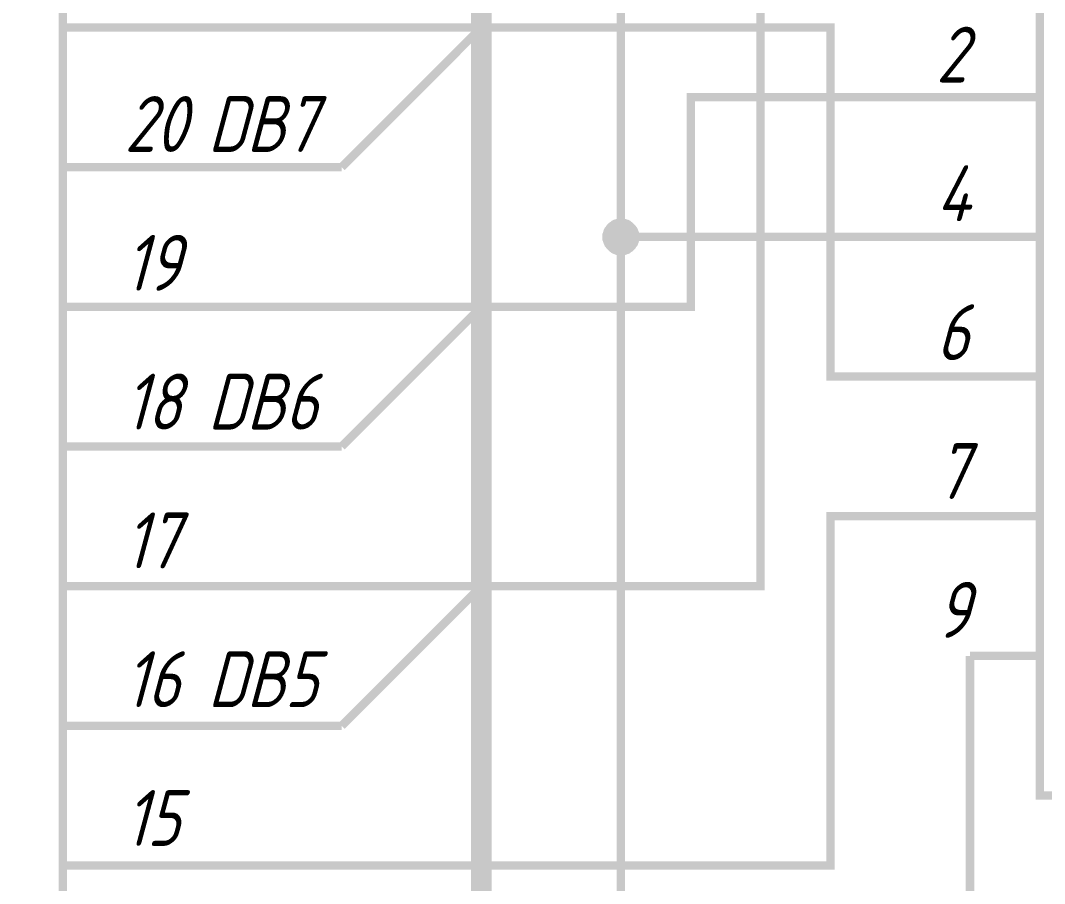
# Model space of a CAD drawing. Extents: x 196 to 1101, y 70 to 664.
# Drawn here: x 642.97 to 679.64, y 270.52 to 301.43 of the extents above; entities that cross this region are included whole.
import ezdxf

# ---------------------------------------------------------------- set-up
doc = ezdxf.new("R2010")
doc.units = 0
doc.header["$MEASUREMENT"] = 0
doc.layers.add('Sheet', color=255, linetype='CONTINUOUS')
doc.styles.add('GOST type A0', font='', dxfattribs={"oblique": 15, "height": 3.5})
doc.styles.get('GOST type A0').set_extended_font_data('GOST type A')

msp = doc.modelspace()

# ---------------------------------------------------------------- linework, layer by layer
at = {"layer": 'Sheet'}
for points, const_width in [([(659.469, 386.179), (664.47, 386.179), (664.47, 293.677), (664.47, 198.675), (629.485, 198.675), (542.015, 198.675), (542.015, 216.181), (544.515, 216.181)], 0.3), ([(616.985, 331.175), (659.469, 331.175), (659.469, 266.183), (659.469, 266.183)], 0.749), ([(646.985, 281.173), (669.47, 281.173), (669.47, 303.681), (676.97, 303.681)], 0.3), ([(644.485, 301.18), (646.985, 301.18)], 0.3), ([(646.985, 301.18), (671.97, 301.18), (671.97, 288.676), (676.97, 288.676)], 0.3), ([(654.469, 296.178), (659.469, 301.18)], 0.3), ([(646.985, 291.176), (666.97, 291.176), (666.97, 298.679), (676.97, 298.679)], 0.3), ([(679.47, 298.679), (676.97, 298.679)], 0.3), ([(644.485, 296.178), (646.985, 296.178)], 0.3), ([(646.985, 296.178), (654.469, 296.178)], 0.3), ([(663.957, 293.677), (663.957, 293.708), (663.957, 293.724), (663.957, 293.755), (663.973, 293.786), (663.973, 293.802), (663.988, 293.833), (663.988, 293.848), (664.004, 293.879), (664.004, 293.895), (664.019, 293.926), (664.035, 293.941), (664.05, 293.957), (664.066, 293.988), (664.081, 294.004), (664.097, 294.019), (664.112, 294.035), (664.128, 294.05), (664.143, 294.066), (664.159, 294.081), (664.19, 294.097), (664.206, 294.112), (664.221, 294.128), (664.252, 294.143), (664.268, 294.143), (664.299, 294.159), (664.314, 294.159), (664.345, 294.174), (664.361, 294.174), (664.392, 294.19), (664.423, 294.19), (664.438, 294.19), (664.47, 294.19)], 0.3), ([(663.957, 293.677), (663.957, 293.708), (663.957, 293.724), (663.957, 293.755), (663.973, 293.786), (663.973, 293.802), (663.988, 293.833), (663.988, 293.848), (664.004, 293.879), (664.004, 293.895), (664.019, 293.926), (664.035, 293.941), (664.05, 293.957), (664.066, 293.988), (664.081, 294.004), (664.097, 294.019), (664.112, 294.035), (664.128, 294.05), (664.143, 294.066), (664.159, 294.081), (664.19, 294.097), (664.206, 294.112), (664.221, 294.128), (664.252, 294.143), (664.268, 294.143), (664.299, 294.159), (664.314, 294.159), (664.345, 294.174), (664.361, 294.174), (664.392, 294.19), (664.423, 294.19), (664.438, 294.19), (664.47, 294.19)], 0.3), ([(663.957, 293.677), (663.957, 293.708), (663.957, 293.724), (663.957, 293.755), (663.973, 293.786), (663.973, 293.802), (663.988, 293.833), (663.988, 293.848), (664.004, 293.879), (664.004, 293.895), (664.019, 293.926), (664.035, 293.941), (664.05, 293.957), (664.066, 293.988), (664.081, 294.004), (664.097, 294.019), (664.112, 294.035), (664.128, 294.05), (664.143, 294.066), (664.159, 294.081), (664.19, 294.097), (664.206, 294.112), (664.221, 294.128), (664.252, 294.143), (664.268, 294.143), (664.299, 294.159), (664.314, 294.159), (664.345, 294.174), (664.361, 294.174), (664.392, 294.19), (664.423, 294.19), (664.438, 294.19), (664.47, 294.19)], 0.3), ([(663.957, 293.677), (663.957, 293.708), (663.957, 293.724), (663.957, 293.755), (663.973, 293.786), (663.973, 293.802), (663.988, 293.833), (663.988, 293.848), (664.004, 293.879), (664.004, 293.895), (664.019, 293.926), (664.035, 293.941), (664.05, 293.957), (664.066, 293.988), (664.081, 294.004), (664.097, 294.019), (664.112, 294.035), (664.128, 294.05), (664.143, 294.066), (664.159, 294.081), (664.19, 294.097), (664.206, 294.112), (664.221, 294.128), (664.252, 294.143), (664.268, 294.143), (664.299, 294.159), (664.314, 294.159), (664.345, 294.174), (664.361, 294.174), (664.392, 294.19), (664.423, 294.19), (664.438, 294.19), (664.47, 294.19)], 0.3), ([(663.957, 293.677), (663.957, 293.708), (663.957, 293.724), (663.957, 293.755), (663.973, 293.786), (663.973, 293.802), (663.988, 293.833), (663.988, 293.848), (664.004, 293.879), (664.004, 293.895), (664.019, 293.926), (664.035, 293.941), (664.05, 293.957), (664.066, 293.988), (664.081, 294.004), (664.097, 294.019), (664.112, 294.035), (664.128, 294.05), (664.143, 294.066), (664.159, 294.081), (664.19, 294.097), (664.206, 294.112), (664.221, 294.128), (664.252, 294.143), (664.268, 294.143), (664.299, 294.159), (664.314, 294.159), (664.345, 294.174), (664.361, 294.174), (664.392, 294.19), (664.423, 294.19), (664.438, 294.19), (664.47, 294.19)], 0.3), ([(663.957, 293.677), (663.957, 293.708), (663.957, 293.724), (663.957, 293.755), (663.973, 293.786), (663.973, 293.802), (663.988, 293.833), (663.988, 293.848), (664.004, 293.879), (664.004, 293.895), (664.019, 293.926), (664.035, 293.941), (664.05, 293.957), (664.066, 293.988), (664.081, 294.004), (664.097, 294.019), (664.112, 294.035), (664.128, 294.05), (664.143, 294.066), (664.159, 294.081), (664.19, 294.097), (664.206, 294.112), (664.221, 294.128), (664.252, 294.143), (664.268, 294.143), (664.299, 294.159), (664.314, 294.159), (664.345, 294.174), (664.361, 294.174), (664.392, 294.19), (664.423, 294.19), (664.438, 294.19), (664.47, 294.19)], 0.3), ([(663.957, 293.677), (663.957, 293.708), (663.957, 293.724), (663.957, 293.755), (663.973, 293.786), (663.973, 293.802), (663.988, 293.833), (663.988, 293.848), (664.004, 293.879), (664.004, 293.895), (664.019, 293.926), (664.035, 293.941), (664.05, 293.957), (664.066, 293.988), (664.081, 294.004), (664.097, 294.019), (664.112, 294.035), (664.128, 294.05), (664.143, 294.066), (664.159, 294.081), (664.19, 294.097), (664.206, 294.112), (664.221, 294.128), (664.252, 294.143), (664.268, 294.143), (664.299, 294.159), (664.314, 294.159), (664.345, 294.174), (664.361, 294.174), (664.392, 294.19), (664.423, 294.19), (664.438, 294.19), (664.47, 294.19)], 0.3), ([(663.957, 293.677), (663.957, 293.708), (663.957, 293.724), (663.957, 293.755), (663.973, 293.786), (663.973, 293.802), (663.988, 293.833), (663.988, 293.848), (664.004, 293.879), (664.004, 293.895), (664.019, 293.926), (664.035, 293.941), (664.05, 293.957), (664.066, 293.988), (664.081, 294.004), (664.097, 294.019), (664.112, 294.035), (664.128, 294.05), (664.143, 294.066), (664.159, 294.081), (664.19, 294.097), (664.206, 294.112), (664.221, 294.128), (664.252, 294.143), (664.268, 294.143), (664.299, 294.159), (664.314, 294.159), (664.345, 294.174), (664.361, 294.174), (664.392, 294.19), (664.423, 294.19), (664.438, 294.19), (664.47, 294.19)], 0.3), ([(664.47, 294.19), (664.47, 294.19)], 0.3), ([(664.47, 294.19), (664.501, 294.19), (664.516, 294.19), (664.547, 294.19), (664.578, 294.174), (664.594, 294.174), (664.625, 294.159), (664.64, 294.159), (664.671, 294.143), (664.687, 294.143), (664.718, 294.128), (664.733, 294.112), (664.749, 294.097), (664.78, 294.081), (664.796, 294.066), (664.811, 294.05), (664.827, 294.035), (664.842, 294.019), (664.858, 294.004), (664.873, 293.988), (664.889, 293.957), (664.904, 293.941), (664.92, 293.926), (664.935, 293.895), (664.935, 293.879), (664.951, 293.848), (664.951, 293.833), (664.966, 293.802), (664.966, 293.786), (664.982, 293.755), (664.982, 293.724), (664.982, 293.708), (664.982, 293.677)], 0.3), ([(664.47, 294.19), (664.47, 294.19)], 0.3), ([(664.47, 294.19), (664.501, 294.19), (664.516, 294.19), (664.547, 294.19), (664.578, 294.174), (664.594, 294.174), (664.625, 294.159), (664.64, 294.159), (664.671, 294.143), (664.687, 294.143), (664.718, 294.128), (664.733, 294.112), (664.749, 294.097), (664.78, 294.081), (664.796, 294.066), (664.811, 294.05), (664.827, 294.035), (664.842, 294.019), (664.858, 294.004), (664.873, 293.988), (664.889, 293.957), (664.904, 293.941), (664.92, 293.926), (664.935, 293.895), (664.935, 293.879), (664.951, 293.848), (664.951, 293.833), (664.966, 293.802), (664.966, 293.786), (664.982, 293.755), (664.982, 293.724), (664.982, 293.708), (664.982, 293.677)], 0.3), ([(664.47, 294.19), (664.47, 294.19)], 0.3), ([(664.47, 294.19), (664.501, 294.19), (664.516, 294.19), (664.547, 294.19), (664.578, 294.174), (664.594, 294.174), (664.625, 294.159), (664.64, 294.159), (664.671, 294.143), (664.687, 294.143), (664.718, 294.128), (664.733, 294.112), (664.749, 294.097), (664.78, 294.081), (664.796, 294.066), (664.811, 294.05), (664.827, 294.035), (664.842, 294.019), (664.858, 294.004), (664.873, 293.988), (664.889, 293.957), (664.904, 293.941), (664.92, 293.926), (664.935, 293.895), (664.935, 293.879), (664.951, 293.848), (664.951, 293.833), (664.966, 293.802), (664.966, 293.786), (664.982, 293.755), (664.982, 293.724), (664.982, 293.708), (664.982, 293.677)], 0.3), ([(664.47, 294.19), (664.47, 294.19)], 0.3), ([(664.47, 294.19), (664.501, 294.19), (664.516, 294.19), (664.547, 294.19), (664.578, 294.174), (664.594, 294.174), (664.625, 294.159), (664.64, 294.159), (664.671, 294.143), (664.687, 294.143), (664.718, 294.128), (664.733, 294.112), (664.749, 294.097), (664.78, 294.081), (664.796, 294.066), (664.811, 294.05), (664.827, 294.035), (664.842, 294.019), (664.858, 294.004), (664.873, 293.988), (664.889, 293.957), (664.904, 293.941), (664.92, 293.926), (664.935, 293.895), (664.935, 293.879), (664.951, 293.848), (664.951, 293.833), (664.966, 293.802), (664.966, 293.786), (664.982, 293.755), (664.982, 293.724), (664.982, 293.708), (664.982, 293.677)], 0.3), ([(664.47, 294.19), (664.47, 294.19)], 0.3), ([(664.47, 294.19), (664.501, 294.19), (664.516, 294.19), (664.547, 294.19), (664.578, 294.174), (664.594, 294.174), (664.625, 294.159), (664.64, 294.159), (664.671, 294.143), (664.687, 294.143), (664.718, 294.128), (664.733, 294.112), (664.749, 294.097), (664.78, 294.081), (664.796, 294.066), (664.811, 294.05), (664.827, 294.035), (664.842, 294.019), (664.858, 294.004), (664.873, 293.988), (664.889, 293.957), (664.904, 293.941), (664.92, 293.926), (664.935, 293.895), (664.935, 293.879), (664.951, 293.848), (664.951, 293.833), (664.966, 293.802), (664.966, 293.786), (664.982, 293.755), (664.982, 293.724), (664.982, 293.708), (664.982, 293.677)], 0.3), ([(664.47, 294.19), (664.47, 294.19)], 0.3), ([(664.47, 294.19), (664.501, 294.19), (664.516, 294.19), (664.547, 294.19), (664.578, 294.174), (664.594, 294.174), (664.625, 294.159), (664.64, 294.159), (664.671, 294.143), (664.687, 294.143), (664.718, 294.128), (664.733, 294.112), (664.749, 294.097), (664.78, 294.081), (664.796, 294.066), (664.811, 294.05), (664.827, 294.035), (664.842, 294.019), (664.858, 294.004), (664.873, 293.988), (664.889, 293.957), (664.904, 293.941), (664.92, 293.926), (664.935, 293.895), (664.935, 293.879), (664.951, 293.848), (664.951, 293.833), (664.966, 293.802), (664.966, 293.786), (664.982, 293.755), (664.982, 293.724), (664.982, 293.708), (664.982, 293.677)], 0.3), ([(664.47, 294.19), (664.47, 294.19)], 0.3), ([(664.47, 294.19), (664.501, 294.19), (664.516, 294.19), (664.547, 294.19), (664.578, 294.174), (664.594, 294.174), (664.625, 294.159), (664.64, 294.159), (664.671, 294.143), (664.687, 294.143), (664.718, 294.128), (664.733, 294.112), (664.749, 294.097), (664.78, 294.081), (664.796, 294.066), (664.811, 294.05), (664.827, 294.035), (664.842, 294.019), (664.858, 294.004), (664.873, 293.988), (664.889, 293.957), (664.904, 293.941), (664.92, 293.926), (664.935, 293.895), (664.935, 293.879), (664.951, 293.848), (664.951, 293.833), (664.966, 293.802), (664.966, 293.786), (664.982, 293.755), (664.982, 293.724), (664.982, 293.708), (664.982, 293.677)], 0.3), ([(664.47, 294.19), (664.47, 294.19)], 0.3), ([(664.47, 294.19), (664.501, 294.19), (664.516, 294.19), (664.547, 294.19), (664.578, 294.174), (664.594, 294.174), (664.625, 294.159), (664.64, 294.159), (664.671, 294.143), (664.687, 294.143), (664.718, 294.128), (664.733, 294.112), (664.749, 294.097), (664.78, 294.081), (664.796, 294.066), (664.811, 294.05), (664.827, 294.035), (664.842, 294.019), (664.858, 294.004), (664.873, 293.988), (664.889, 293.957), (664.904, 293.941), (664.92, 293.926), (664.935, 293.895), (664.935, 293.879), (664.951, 293.848), (664.951, 293.833), (664.966, 293.802), (664.966, 293.786), (664.982, 293.755), (664.982, 293.724), (664.982, 293.708), (664.982, 293.677)], 0.3), ([(664.47, 293.165), (664.438, 293.165), (664.423, 293.165), (664.392, 293.165), (664.361, 293.18), (664.345, 293.18), (664.314, 293.196), (664.299, 293.196), (664.268, 293.211), (664.252, 293.211), (664.221, 293.227), (664.206, 293.242), (664.19, 293.258), (664.159, 293.273), (664.143, 293.289), (664.128, 293.305), (664.112, 293.32), (664.097, 293.336), (664.081, 293.351), (664.066, 293.367), (664.05, 293.398), (664.035, 293.413), (664.019, 293.429), (664.004, 293.46), (664.004, 293.475), (663.988, 293.506), (663.988, 293.522), (663.973, 293.553), (663.973, 293.569), (663.957, 293.6), (663.957, 293.631), (663.957, 293.646), (663.957, 293.677)], 0.3), ([(663.957, 293.677), (663.957, 293.677)], 0.3), ([(664.47, 293.165), (664.438, 293.165), (664.423, 293.165), (664.392, 293.165), (664.361, 293.18), (664.345, 293.18), (664.314, 293.196), (664.299, 293.196), (664.268, 293.211), (664.252, 293.211), (664.221, 293.227), (664.206, 293.242), (664.19, 293.258), (664.159, 293.273), (664.143, 293.289), (664.128, 293.305), (664.112, 293.32), (664.097, 293.336), (664.081, 293.351), (664.066, 293.367), (664.05, 293.398), (664.035, 293.413), (664.019, 293.429), (664.004, 293.46), (664.004, 293.475), (663.988, 293.506), (663.988, 293.522), (663.973, 293.553), (663.973, 293.569), (663.957, 293.6), (663.957, 293.631), (663.957, 293.646), (663.957, 293.677)], 0.3), ([(663.957, 293.677), (663.957, 293.677)], 0.3), ([(664.47, 293.165), (664.438, 293.165), (664.423, 293.165), (664.392, 293.165), (664.361, 293.18), (664.345, 293.18), (664.314, 293.196), (664.299, 293.196), (664.268, 293.211), (664.252, 293.211), (664.221, 293.227), (664.206, 293.242), (664.19, 293.258), (664.159, 293.273), (664.143, 293.289), (664.128, 293.305), (664.112, 293.32), (664.097, 293.336), (664.081, 293.351), (664.066, 293.367), (664.05, 293.398), (664.035, 293.413), (664.019, 293.429), (664.004, 293.46), (664.004, 293.475), (663.988, 293.506), (663.988, 293.522), (663.973, 293.553), (663.973, 293.569), (663.957, 293.6), (663.957, 293.631), (663.957, 293.646), (663.957, 293.677)], 0.3), ([(663.957, 293.677), (663.957, 293.677)], 0.3), ([(664.47, 293.165), (664.438, 293.165), (664.423, 293.165), (664.392, 293.165), (664.361, 293.18), (664.345, 293.18), (664.314, 293.196), (664.299, 293.196), (664.268, 293.211), (664.252, 293.211), (664.221, 293.227), (664.206, 293.242), (664.19, 293.258), (664.159, 293.273), (664.143, 293.289), (664.128, 293.305), (664.112, 293.32), (664.097, 293.336), (664.081, 293.351), (664.066, 293.367), (664.05, 293.398), (664.035, 293.413), (664.019, 293.429), (664.004, 293.46), (664.004, 293.475), (663.988, 293.506), (663.988, 293.522), (663.973, 293.553), (663.973, 293.569), (663.957, 293.6), (663.957, 293.631), (663.957, 293.646), (663.957, 293.677)], 0.3), ([(663.957, 293.677), (663.957, 293.677)], 0.3), ([(664.47, 293.165), (664.438, 293.165), (664.423, 293.165), (664.392, 293.165), (664.361, 293.18), (664.345, 293.18), (664.314, 293.196), (664.299, 293.196), (664.268, 293.211), (664.252, 293.211), (664.221, 293.227), (664.206, 293.242), (664.19, 293.258), (664.159, 293.273), (664.143, 293.289), (664.128, 293.305), (664.112, 293.32), (664.097, 293.336), (664.081, 293.351), (664.066, 293.367), (664.05, 293.398), (664.035, 293.413), (664.019, 293.429), (664.004, 293.46), (664.004, 293.475), (663.988, 293.506), (663.988, 293.522), (663.973, 293.553), (663.973, 293.569), (663.957, 293.6), (663.957, 293.631), (663.957, 293.646), (663.957, 293.677)], 0.3), ([(663.957, 293.677), (663.957, 293.677)], 0.3), ([(664.47, 293.165), (664.438, 293.165), (664.423, 293.165), (664.392, 293.165), (664.361, 293.18), (664.345, 293.18), (664.314, 293.196), (664.299, 293.196), (664.268, 293.211), (664.252, 293.211), (664.221, 293.227), (664.206, 293.242), (664.19, 293.258), (664.159, 293.273), (664.143, 293.289), (664.128, 293.305), (664.112, 293.32), (664.097, 293.336), (664.081, 293.351), (664.066, 293.367), (664.05, 293.398), (664.035, 293.413), (664.019, 293.429), (664.004, 293.46), (664.004, 293.475), (663.988, 293.506), (663.988, 293.522), (663.973, 293.553), (663.973, 293.569), (663.957, 293.6), (663.957, 293.631), (663.957, 293.646), (663.957, 293.677)], 0.3), ([(663.957, 293.677), (663.957, 293.677)], 0.3), ([(664.47, 293.165), (664.438, 293.165), (664.423, 293.165), (664.392, 293.165), (664.361, 293.18), (664.345, 293.18), (664.314, 293.196), (664.299, 293.196), (664.268, 293.211), (664.252, 293.211), (664.221, 293.227), (664.206, 293.242), (664.19, 293.258), (664.159, 293.273), (664.143, 293.289), (664.128, 293.305), (664.112, 293.32), (664.097, 293.336), (664.081, 293.351), (664.066, 293.367), (664.05, 293.398), (664.035, 293.413), (664.019, 293.429), (664.004, 293.46), (664.004, 293.475), (663.988, 293.506), (663.988, 293.522), (663.973, 293.553), (663.973, 293.569), (663.957, 293.6), (663.957, 293.631), (663.957, 293.646), (663.957, 293.677)], 0.3), ([(663.957, 293.677), (663.957, 293.677)], 0.3), ([(664.47, 293.165), (664.438, 293.165), (664.423, 293.165), (664.392, 293.165), (664.361, 293.18), (664.345, 293.18), (664.314, 293.196), (664.299, 293.196), (664.268, 293.211), (664.252, 293.211), (664.221, 293.227), (664.206, 293.242), (664.19, 293.258), (664.159, 293.273), (664.143, 293.289), (664.128, 293.305), (664.112, 293.32), (664.097, 293.336), (664.081, 293.351), (664.066, 293.367), (664.05, 293.398), (664.035, 293.413), (664.019, 293.429), (664.004, 293.46), (664.004, 293.475), (663.988, 293.506), (663.988, 293.522), (663.973, 293.553), (663.973, 293.569), (663.957, 293.6), (663.957, 293.631), (663.957, 293.646), (663.957, 293.677)], 0.3), ([(663.957, 293.677), (663.957, 293.677)], 0.3), ([(664.982, 293.677), (664.982, 293.646), (664.982, 293.631), (664.982, 293.6), (664.966, 293.569), (664.966, 293.553), (664.951, 293.522), (664.951, 293.506), (664.935, 293.475), (664.935, 293.46), (664.92, 293.429), (664.904, 293.413), (664.889, 293.398), (664.873, 293.367), (664.858, 293.351), (664.842, 293.336), (664.827, 293.32), (664.811, 293.305), (664.796, 293.289), (664.78, 293.273), (664.749, 293.258), (664.733, 293.242), (664.718, 293.227), (664.687, 293.211), (664.671, 293.211), (664.64, 293.196), (664.625, 293.196), (664.594, 293.18), (664.578, 293.18), (664.547, 293.165), (664.516, 293.165), (664.501, 293.165), (664.47, 293.165)], 0.3), ([(664.982, 293.677), (664.982, 293.646), (664.982, 293.631), (664.982, 293.6), (664.966, 293.569), (664.966, 293.553), (664.951, 293.522), (664.951, 293.506), (664.935, 293.475), (664.935, 293.46), (664.92, 293.429), (664.904, 293.413), (664.889, 293.398), (664.873, 293.367), (664.858, 293.351), (664.842, 293.336), (664.827, 293.32), (664.811, 293.305), (664.796, 293.289), (664.78, 293.273), (664.749, 293.258), (664.733, 293.242), (664.718, 293.227), (664.687, 293.211), (664.671, 293.211), (664.64, 293.196), (664.625, 293.196), (664.594, 293.18), (664.578, 293.18), (664.547, 293.165), (664.516, 293.165), (664.501, 293.165), (664.47, 293.165)], 0.3), ([(676.97, 293.677), (664.47, 293.677)], 0.3), ([(664.982, 293.677), (664.982, 293.646), (664.982, 293.631), (664.982, 293.6), (664.966, 293.569), (664.966, 293.553), (664.951, 293.522), (664.951, 293.506), (664.935, 293.475), (664.935, 293.46), (664.92, 293.429), (664.904, 293.413), (664.889, 293.398), (664.873, 293.367), (664.858, 293.351), (664.842, 293.336), (664.827, 293.32), (664.811, 293.305), (664.796, 293.289), (664.78, 293.273), (664.749, 293.258), (664.733, 293.242), (664.718, 293.227), (664.687, 293.211), (664.671, 293.211), (664.64, 293.196), (664.625, 293.196), (664.594, 293.18), (664.578, 293.18), (664.547, 293.165), (664.516, 293.165), (664.501, 293.165), (664.47, 293.165)], 0.3), ([(664.982, 293.677), (664.982, 293.646), (664.982, 293.631), (664.982, 293.6), (664.966, 293.569), (664.966, 293.553), (664.951, 293.522), (664.951, 293.506), (664.935, 293.475), (664.935, 293.46), (664.92, 293.429), (664.904, 293.413), (664.889, 293.398), (664.873, 293.367), (664.858, 293.351), (664.842, 293.336), (664.827, 293.32), (664.811, 293.305), (664.796, 293.289), (664.78, 293.273), (664.749, 293.258), (664.733, 293.242), (664.718, 293.227), (664.687, 293.211), (664.671, 293.211), (664.64, 293.196), (664.625, 293.196), (664.594, 293.18), (664.578, 293.18), (664.547, 293.165), (664.516, 293.165), (664.501, 293.165), (664.47, 293.165)], 0.3), ([(664.982, 293.677), (664.982, 293.646), (664.982, 293.631), (664.982, 293.6), (664.966, 293.569), (664.966, 293.553), (664.951, 293.522), (664.951, 293.506), (664.935, 293.475), (664.935, 293.46), (664.92, 293.429), (664.904, 293.413), (664.889, 293.398), (664.873, 293.367), (664.858, 293.351), (664.842, 293.336), (664.827, 293.32), (664.811, 293.305), (664.796, 293.289), (664.78, 293.273), (664.749, 293.258), (664.733, 293.242), (664.718, 293.227), (664.687, 293.211), (664.671, 293.211), (664.64, 293.196), (664.625, 293.196), (664.594, 293.18), (664.578, 293.18), (664.547, 293.165), (664.516, 293.165), (664.501, 293.165), (664.47, 293.165)], 0.3), ([(664.982, 293.677), (664.982, 293.646), (664.982, 293.631), (664.982, 293.6), (664.966, 293.569), (664.966, 293.553), (664.951, 293.522), (664.951, 293.506), (664.935, 293.475), (664.935, 293.46), (664.92, 293.429), (664.904, 293.413), (664.889, 293.398), (664.873, 293.367), (664.858, 293.351), (664.842, 293.336), (664.827, 293.32), (664.811, 293.305), (664.796, 293.289), (664.78, 293.273), (664.749, 293.258), (664.733, 293.242), (664.718, 293.227), (664.687, 293.211), (664.671, 293.211), (664.64, 293.196), (664.625, 293.196), (664.594, 293.18), (664.578, 293.18), (664.547, 293.165), (664.516, 293.165), (664.501, 293.165), (664.47, 293.165)], 0.3), ([(664.982, 293.677), (664.982, 293.646), (664.982, 293.631), (664.982, 293.6), (664.966, 293.569), (664.966, 293.553), (664.951, 293.522), (664.951, 293.506), (664.935, 293.475), (664.935, 293.46), (664.92, 293.429), (664.904, 293.413), (664.889, 293.398), (664.873, 293.367), (664.858, 293.351), (664.842, 293.336), (664.827, 293.32), (664.811, 293.305), (664.796, 293.289), (664.78, 293.273), (664.749, 293.258), (664.733, 293.242), (664.718, 293.227), (664.687, 293.211), (664.671, 293.211), (664.64, 293.196), (664.625, 293.196), (664.594, 293.18), (664.578, 293.18), (664.547, 293.165), (664.516, 293.165), (664.501, 293.165), (664.47, 293.165)], 0.3), ([(664.982, 293.677), (664.982, 293.646), (664.982, 293.631), (664.982, 293.6), (664.966, 293.569), (664.966, 293.553), (664.951, 293.522), (664.951, 293.506), (664.935, 293.475), (664.935, 293.46), (664.92, 293.429), (664.904, 293.413), (664.889, 293.398), (664.873, 293.367), (664.858, 293.351), (664.842, 293.336), (664.827, 293.32), (664.811, 293.305), (664.796, 293.289), (664.78, 293.273), (664.749, 293.258), (664.733, 293.242), (664.718, 293.227), (664.687, 293.211), (664.671, 293.211), (664.64, 293.196), (664.625, 293.196), (664.594, 293.18), (664.578, 293.18), (664.547, 293.165), (664.516, 293.165), (664.501, 293.165), (664.47, 293.165)], 0.3), ([(664.982, 293.677), (664.982, 293.677), (664.982, 293.677), (664.982, 293.677), (664.982, 293.677), (664.982, 293.677), (664.982, 293.677), (664.982, 293.677), (664.982, 293.677), (664.982, 293.677), (664.982, 293.677), (664.982, 293.677), (664.982, 293.677), (664.982, 293.677), (664.982, 293.677), (664.982, 293.677), (664.982, 293.677), (664.982, 293.677), (664.982, 293.677), (664.982, 293.677), (664.982, 293.677), (664.982, 293.677), (664.982, 293.677), (664.982, 293.677), (664.982, 293.677), (664.982, 293.677), (664.982, 293.677), (664.982, 293.677), (664.982, 293.677), (664.982, 293.677), (664.982, 293.677), (664.982, 293.677), (664.982, 293.677)], 0.3), ([(664.982, 293.677), (664.982, 293.677)], 0.3), ([(664.982, 293.677), (664.982, 293.677), (664.982, 293.677), (664.982, 293.677), (664.982, 293.677), (664.982, 293.677), (664.982, 293.677), (664.982, 293.677), (664.982, 293.677), (664.982, 293.677), (664.982, 293.677), (664.982, 293.677), (664.982, 293.677), (664.982, 293.677), (664.982, 293.677), (664.982, 293.677), (664.982, 293.677), (664.982, 293.677), (664.982, 293.677), (664.982, 293.677), (664.982, 293.677), (664.982, 293.677), (664.982, 293.677), (664.982, 293.677), (664.982, 293.677), (664.982, 293.677), (664.982, 293.677), (664.982, 293.677), (664.982, 293.677), (664.982, 293.677), (664.982, 293.677), (664.982, 293.677), (664.982, 293.677)], 0.3), ([(664.982, 293.677), (664.982, 293.677)], 0.3), ([(664.982, 293.677), (664.982, 293.677), (664.982, 293.677), (664.982, 293.677), (664.982, 293.677), (664.982, 293.677), (664.982, 293.677), (664.982, 293.677), (664.982, 293.677), (664.982, 293.677), (664.982, 293.677), (664.982, 293.677), (664.982, 293.677), (664.982, 293.677), (664.982, 293.677), (664.982, 293.677), (664.982, 293.677), (664.982, 293.677), (664.982, 293.677), (664.982, 293.677), (664.982, 293.677), (664.982, 293.677), (664.982, 293.677), (664.982, 293.677), (664.982, 293.677), (664.982, 293.677), (664.982, 293.677), (664.982, 293.677), (664.982, 293.677), (664.982, 293.677), (664.982, 293.677), (664.982, 293.677), (664.982, 293.677)], 0.3), ([(664.982, 293.677), (664.982, 293.677)], 0.3), ([(664.982, 293.677), (664.982, 293.677), (664.982, 293.677), (664.982, 293.677), (664.982, 293.677), (664.982, 293.677), (664.982, 293.677), (664.982, 293.677), (664.982, 293.677), (664.982, 293.677), (664.982, 293.677), (664.982, 293.677), (664.982, 293.677), (664.982, 293.677), (664.982, 293.677), (664.982, 293.677), (664.982, 293.677), (664.982, 293.677), (664.982, 293.677), (664.982, 293.677), (664.982, 293.677), (664.982, 293.677), (664.982, 293.677), (664.982, 293.677), (664.982, 293.677), (664.982, 293.677), (664.982, 293.677), (664.982, 293.677), (664.982, 293.677), (664.982, 293.677), (664.982, 293.677), (664.982, 293.677), (664.982, 293.677)], 0.3), ([(664.982, 293.677), (664.982, 293.677)], 0.3), ([(664.982, 293.677), (664.982, 293.677), (664.982, 293.677), (664.982, 293.677), (664.982, 293.677), (664.982, 293.677), (664.982, 293.677), (664.982, 293.677), (664.982, 293.677), (664.982, 293.677), (664.982, 293.677), (664.982, 293.677), (664.982, 293.677), (664.982, 293.677), (664.982, 293.677), (664.982, 293.677), (664.982, 293.677), (664.982, 293.677), (664.982, 293.677), (664.982, 293.677), (664.982, 293.677), (664.982, 293.677), (664.982, 293.677), (664.982, 293.677), (664.982, 293.677), (664.982, 293.677), (664.982, 293.677), (664.982, 293.677), (664.982, 293.677), (664.982, 293.677), (664.982, 293.677), (664.982, 293.677), (664.982, 293.677)], 0.3), ([(664.982, 293.677), (664.982, 293.677)], 0.3), ([(664.982, 293.677), (664.982, 293.677), (664.982, 293.677), (664.982, 293.677), (664.982, 293.677), (664.982, 293.677), (664.982, 293.677), (664.982, 293.677), (664.982, 293.677), (664.982, 293.677), (664.982, 293.677), (664.982, 293.677), (664.982, 293.677), (664.982, 293.677), (664.982, 293.677), (664.982, 293.677), (664.982, 293.677), (664.982, 293.677), (664.982, 293.677), (664.982, 293.677), (664.982, 293.677), (664.982, 293.677), (664.982, 293.677), (664.982, 293.677), (664.982, 293.677), (664.982, 293.677), (664.982, 293.677), (664.982, 293.677), (664.982, 293.677), (664.982, 293.677), (664.982, 293.677), (664.982, 293.677), (664.982, 293.677)], 0.3), ([(664.982, 293.677), (664.982, 293.677)], 0.3), ([(664.982, 293.677), (664.982, 293.677), (664.982, 293.677), (664.982, 293.677), (664.982, 293.677), (664.982, 293.677), (664.982, 293.677), (664.982, 293.677), (664.982, 293.677), (664.982, 293.677), (664.982, 293.677), (664.982, 293.677), (664.982, 293.677), (664.982, 293.677), (664.982, 293.677), (664.982, 293.677), (664.982, 293.677), (664.982, 293.677), (664.982, 293.677), (664.982, 293.677), (664.982, 293.677), (664.982, 293.677), (664.982, 293.677), (664.982, 293.677), (664.982, 293.677), (664.982, 293.677), (664.982, 293.677), (664.982, 293.677), (664.982, 293.677), (664.982, 293.677), (664.982, 293.677), (664.982, 293.677), (664.982, 293.677)], 0.3), ([(664.982, 293.677), (664.982, 293.677)], 0.3), ([(664.982, 293.677), (664.982, 293.677), (664.982, 293.677), (664.982, 293.677), (664.982, 293.677), (664.982, 293.677), (664.982, 293.677), (664.982, 293.677), (664.982, 293.677), (664.982, 293.677), (664.982, 293.677), (664.982, 293.677), (664.982, 293.677), (664.982, 293.677), (664.982, 293.677), (664.982, 293.677), (664.982, 293.677), (664.982, 293.677), (664.982, 293.677), (664.982, 293.677), (664.982, 293.677), (664.982, 293.677), (664.982, 293.677), (664.982, 293.677), (664.982, 293.677), (664.982, 293.677), (664.982, 293.677), (664.982, 293.677), (664.982, 293.677), (664.982, 293.677), (664.982, 293.677), (664.982, 293.677), (664.982, 293.677)], 0.3), ([(664.982, 293.677), (664.982, 293.677)], 0.3), ([(679.47, 293.677), (676.97, 293.677)], 0.3), ([(644.485, 291.176), (646.985, 291.176)], 0.3), ([(654.469, 286.175), (659.469, 291.176)], 0.3), ([(679.47, 288.676), (676.97, 288.676)], 0.3), ([(644.485, 286.175), (646.985, 286.175)], 0.3), ([(646.985, 286.175), (654.469, 286.175), (654.469, 286.175)], 0.3), ([(646.985, 271.169), (671.97, 271.169), (671.97, 283.674), (676.97, 283.674)], 0.3), ([(679.47, 283.674), (676.97, 283.674)], 0.3), ([(644.485, 281.173), (646.985, 281.173)], 0.3), ([(654.469, 276.171), (659.469, 281.173)], 0.3), ([(679.47, 278.672), (676.97, 278.672)], 0.3), ([(676.97, 278.672), (676.97, 268.668), (709.454, 268.668), (709.454, 273.67), (711.954, 273.67)], 0.3), ([(644.485, 276.171), (646.985, 276.171)], 0.3), ([(646.985, 276.171), (654.469, 276.171), (654.469, 276.171)], 0.3), ([(644.485, 271.169), (646.985, 271.169)], 0.3)]:
    msp.add_lwpolyline(points, dxfattribs=dict(at, const_width=const_width))
at = {"layer": 'Sheet', "const_width": 0.3}
for points in [[(626.985, 316.17), (644.485, 316.17), (644.485, 256.18), (626.985, 256.18), (626.985, 316.17)], [(679.47, 308.683), (696.954, 308.683), (696.954, 273.67), (679.47, 273.67), (679.47, 308.683)]]:
    msp.add_lwpolyline(points, close=True, dxfattribs=at)
at = {"layer": 'Sheet', "const_width": 0.508}
msp.add_lwpolyline([(664.182, 293.683, 1), (664.69, 293.683, 1)], format="xyb", close=True, dxfattribs=at)

# ---------------------------------------------------------------- texts
at = {"layer": 'Sheet', "style": 'GOST type A0', "oblique": 15}
for s, p in [('2', (675.758, 299.207)), ('20', (646.69, 296.722)), ('DB7', (649.671, 296.722)), ('4', (675.758, 294.237)), ('19', (646.69, 291.751)), ('6', (675.758, 289.266)), ('18', (646.69, 286.78)), ('DB6', (649.671, 286.78)), ('7', (675.758, 284.295)), ('17', (646.69, 281.81)), ('9', (675.758, 279.324)), ('16', (646.69, 276.839)), ('DB5', (649.671, 276.839)), ('15', (646.69, 271.868))]:
    msp.add_text(s, height=2, dxfattribs=at).set_placement(p)

doc.saveas('drawing.dxf')
